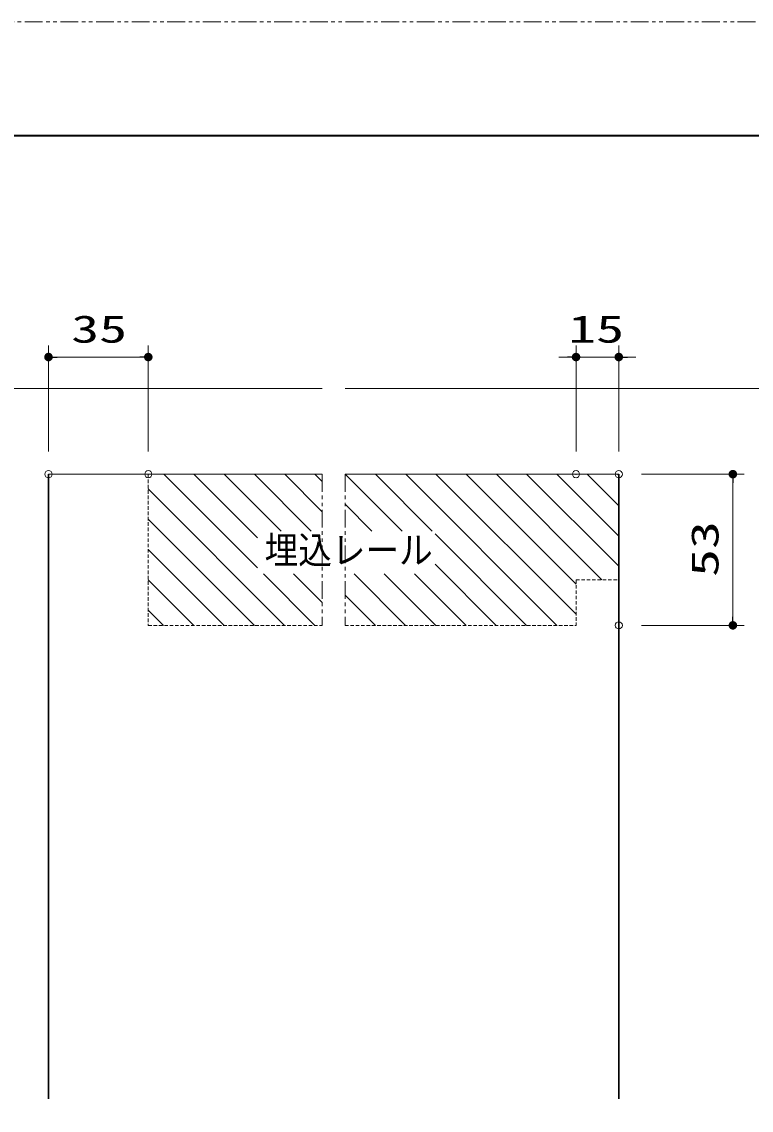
# Model space of a CAD drawing. Units: millimetres, scale not verified. Extents: x -1306 to 1306, y -607 to 607.
# Drawn here: x -645.3 to -389.4, y 212.4 to 594 of the extents above; entities that cross this region are included whole.
import ezdxf
from ezdxf.enums import TextEntityAlignment as Align

# ---------------------------------------------------------------- set-up
doc = ezdxf.new("R2010")
doc.units = ezdxf.units.MM
doc.header["$LTSCALE"] = 5
doc.header["$PDMODE"] = 32
doc.header["$PDSIZE"] = 2.5
doc.linetypes.add('USER1', pattern=[2.5, 1.25, -0.25, 0.25, -0.25, 0.25, -0.25])
doc.linetypes.add('USER2', pattern=[0.375, 0.25, -0.125])
for name, color, linetype, lineweight in [('0-1_線(黄)', 2, 'Continuous', 15), ('0-3_陰線', 4, 'USER1', 9), ('0-B_点線(水)', 4, 'USER2', 9), ('0-D_線(白)', 7, 'Continuous', 30), ('1-0_線(水)', 4, 'Continuous', 9), ('1-1_寸法線', 3, 'Continuous', 13), ('1-2_ハッチング', 6, 'Continuous', 9), ('1-4_DEFPOINTS', 7, 'Continuous', 5), ('1-5_0', 3, 'Continuous', 25), ('1-7_図面枠', 7, 'Continuous', 35)]:
    doc.layers.add(name, color=color, linetype=linetype, lineweight=lineweight)
doc.styles.add('ＭＳ ゴシック', font='')
doc.styles.get('ＭＳ ゴシック').set_extended_font_data('MS Gothic')

# ---------------------------------------------------------------- blocks, each defined once
blk = doc.blocks.new('_DOT')
at = {"layer": '1-5_0'}
blk.add_line((-2.5, 0), (-5, 0), dxfattribs=at)
for points in [[(0, 0), (-2.5, 0), (-2.48, 0.313)], [(0, 0), (-2.48, -0.313), (-2.5, 0)], [(0, 0), (-2.48, 0.313), (-2.421, 0.622)], [(0, 0), (-2.421, -0.622), (-2.48, -0.313)], [(0, 0), (-2.421, 0.622), (-2.324, 0.92)], [(0, 0), (-2.324, -0.92), (-2.421, -0.622)], [(0, 0), (-2.324, 0.92), (-2.191, 1.204)], [(0, 0), (-2.191, -1.204), (-2.324, -0.92)], [(0, 0), (-2.191, 1.204), (-2.023, 1.469)], [(0, 0), (-2.023, -1.469), (-2.191, -1.204)], [(0, 0), (-2.023, 1.469), (-1.822, 1.711)], [(0, 0), (-1.822, -1.711), (-2.023, -1.469)], [(0, 0), (-1.822, 1.711), (-1.594, 1.926)], [(0, 0), (-1.594, -1.926), (-1.822, -1.711)], [(0, 0), (-1.594, 1.926), (-1.34, 2.111)], [(0, 0), (-1.34, -2.111), (-1.594, -1.926)], [(0, 0), (-1.34, 2.111), (-1.064, 2.262)], [(0, 0), (-1.064, -2.262), (-1.34, -2.111)], [(0, 0), (-1.064, 2.262), (-0.773, 2.378)], [(0, 0), (-0.773, -2.378), (-1.064, -2.262)], [(0, 0), (-0.773, 2.378), (-0.468, 2.456)], [(0, 0), (-0.468, -2.456), (-0.773, -2.378)], [(0, 0), (-0.468, 2.456), (-0.157, 2.495)], [(0, 0), (-0.157, -2.495), (-0.468, -2.456)], [(0, 0), (-0.157, 2.495), (0.157, 2.495)], [(0, 0), (0.157, -2.495), (-0.157, -2.495)], [(0, 0), (0.157, 2.495), (0.468, 2.456)], [(0, 0), (0.468, 2.456), (0.773, 2.378)], [(0, 0), (0.773, 2.378), (1.064, 2.262)], [(0, 0), (1.064, 2.262), (1.34, 2.111)], [(0, 0), (1.34, 2.111), (1.594, 1.926)], [(0, 0), (1.594, 1.926), (1.822, 1.711)], [(0, 0), (1.822, 1.711), (2.023, 1.469)], [(0, 0), (2.023, 1.469), (2.191, 1.204)], [(0, 0), (2.191, 1.204), (2.324, 0.92)], [(0, 0), (2.324, 0.92), (2.421, 0.622)], [(0, 0), (2.421, 0.622), (2.48, 0.313)], [(0, 0), (2.48, 0.313), (2.5, 0)], [(0, 0), (0.468, -2.456), (0.157, -2.495)], [(0, 0), (0.773, -2.378), (0.468, -2.456)], [(0, 0), (1.064, -2.262), (0.773, -2.378)], [(0, 0), (1.34, -2.111), (1.064, -2.262)], [(0, 0), (1.594, -1.926), (1.34, -2.111)], [(0, 0), (1.822, -1.711), (1.594, -1.926)], [(0, 0), (2.023, -1.469), (1.822, -1.711)], [(0, 0), (2.191, -1.204), (2.023, -1.469)], [(0, 0), (2.324, -0.92), (2.191, -1.204)], [(0, 0), (2.421, -0.622), (2.324, -0.92)], [(0, 0), (2.48, -0.313), (2.421, -0.622)], [(0, 0), (2.5, 0), (2.48, -0.313)]]:
    blk.add_solid(points, dxfattribs=at)

msp = doc.modelspace()

# ---------------------------------------------------------------- linework, layer by layer
at = {"layer": '0-1_線(黄)'}
for p, q in [((-1237.663, 465.389), (-539.884, 465.389)), ((-531.884, 465.389), (-300.409, 465.389))]:
    msp.add_line(p, q, dxfattribs=at)
at = {"layer": '0-3_陰線'}
msp.add_line((387.036, 594), (-1292.964, 594), dxfattribs=at)
at = {"layer": '0-3_陰線', "color": 1}
for p, q in [((-539.884, 435.389), (-539.884, 382.389)), ((-531.884, 435.389), (-531.884, 382.389))]:
    msp.add_line(p, q, dxfattribs=at)
at = {"layer": '0-B_点線(水)'}
for p, q in [((-600.883, 435.389), (-600.883, 382.389)), ((-450.885, 398.389), (-450.885, 382.389)), ((-450.885, 398.389), (-435.885, 398.389)), ((-600.883, 382.389), (-539.884, 382.389)), ((-531.884, 382.389), (-450.885, 382.389))]:
    msp.add_line(p, q, dxfattribs=at)
at = {"layer": '0-D_線(白)'}
for p, q in [((-635.883, 435.389), (-635.883, 216.389)), ((-635.883, 435.389), (-635.883, 216.389)), ((-435.885, 435.389), (-435.885, 216.389))]:
    msp.add_line(p, q, dxfattribs=at)
at = {"layer": '1-0_線(水)'}
for p, q in [((-635.883, 435.389), (-539.884, 435.389)), ((-531.884, 435.389), (-435.885, 435.389))]:
    msp.add_line(p, q, dxfattribs=at)
at = {"layer": '1-1_寸法線'}
for p, q in [((-635.883, 443.389), (-635.883, 480.453)), ((-600.883, 443.389), (-600.883, 480.453)), ((-450.885, 443.389), (-450.885, 480.453)), ((-435.885, 443.389), (-435.885, 480.453)), ((-603.883, 476.453), (-632.883, 476.453)), ((-453.885, 476.453), (-456.885, 476.453)), ((-435.885, 476.453), (-450.885, 476.453)), ((-432.885, 476.453), (-429.885, 476.453)), ((-427.885, 435.389), (-391.885, 435.389)), ((-395.885, 385.389), (-395.885, 432.389)), ((-427.885, 382.389), (-391.885, 382.389))]:
    msp.add_line(p, q, dxfattribs=at)
at = {"layer": '1-2_ハッチング'}
for p, q in [((-562.597, 402.512), (-595.474, 435.389)), ((-562.597, 413.118), (-584.868, 435.389)), ((-554.326, 415.453), (-574.261, 435.389)), ((-543.719, 415.453), (-563.655, 435.389)), ((-539.884, 422.225), (-553.048, 435.389)), ((-539.884, 432.832), (-542.441, 435.389)), ((-511.899, 415.453), (-531.835, 435.389)), ((-501.293, 415.453), (-521.228, 435.389)), ((-457.622, 382.389), (-510.622, 435.389)), ((-450.885, 386.259), (-500.015, 435.389)), ((-450.885, 396.866), (-489.408, 435.389)), ((-441.802, 398.389), (-478.802, 435.389)), ((-435.885, 403.079), (-468.195, 435.389)), ((-435.885, 413.686), (-457.589, 435.389)), ((-435.885, 424.292), (-446.982, 435.389)), ((-435.885, 434.899), (-436.375, 435.389)), ((-553.081, 382.389), (-600.883, 430.191)), ((-522.506, 415.453), (-531.884, 424.832)), ((-563.688, 382.389), (-600.883, 419.585)), ((-468.228, 382.389), (-500.264, 414.425)), ((-574.294, 382.389), (-600.883, 408.978)), ((-478.835, 382.389), (-500.264, 403.818)), ((-584.901, 382.389), (-600.883, 398.371)), ((-542.474, 382.389), (-560.539, 400.453)), ((-539.884, 390.405), (-549.932, 400.453)), ((-510.655, 382.389), (-528.719, 400.453)), ((-500.048, 382.389), (-518.113, 400.453)), ((-489.441, 382.389), (-507.506, 400.453)), ((-521.261, 382.389), (-531.884, 393.012)), ((-595.507, 382.389), (-600.883, 387.765)), ((-531.868, 382.389), (-531.884, 382.405))]:
    msp.add_line(p, q, dxfattribs=at)
at = {"layer": '1-4_DEFPOINTS'}
for p in [(-635.883, 476.453), (-450.885, 476.453), (-635.883, 435.389), (-600.883, 435.389), (-450.885, 435.389), (-435.885, 435.389), (-435.885, 435.389), (-395.885, 435.389), (-435.885, 382.389)]:
    msp.add_point(p, dxfattribs=at)
at = {"layer": '1-7_図面枠'}
msp.add_lwpolyline([(-1252.964, -554), (347.036, -554), (347.036, 554), (-1252.964, 554)], close=True, dxfattribs=at)

# ---------------------------------------------------------------- block references
at = {"layer": '1-1_寸法線', "xscale": 0.6, "yscale": 0.6}
for p, rotation in [((-635.883, 476.453), 180), ((-435.885, 476.453), 180), ((-395.885, 435.389), 90), ((-395.885, 382.389), 270)]:
    msp.add_blockref('_DOT', p, dxfattribs=dict(at, rotation=rotation))
for p in [(-600.883, 476.453), (-450.885, 476.453)]:
    msp.add_blockref('_DOT', p, dxfattribs=at)

# ---------------------------------------------------------------- texts
at = {"layer": '1-1_寸法線', "style": 'ＭＳ ゴシック'}
for s, width, p in [('35', 1.5, (-627.907, 478.602)), ('15', 1.5, (-453.624, 478.602)), ('埋込レール', 0.9, (-560.097, 401.103))]:
    msp.add_text(s, height=9.604, dxfattribs=dict(at, width=width)).set_placement(p, align=Align.BOTTOM_LEFT)
at = {"layer": '1-1_寸法線', "style": 'ＭＳ ゴシック', "width": 1.5}
msp.add_text('53', height=9.604, rotation=90, dxfattribs=at).set_placement((-398.035, 399.365), align=Align.BOTTOM_LEFT)

doc.saveas('drawing.dxf')
